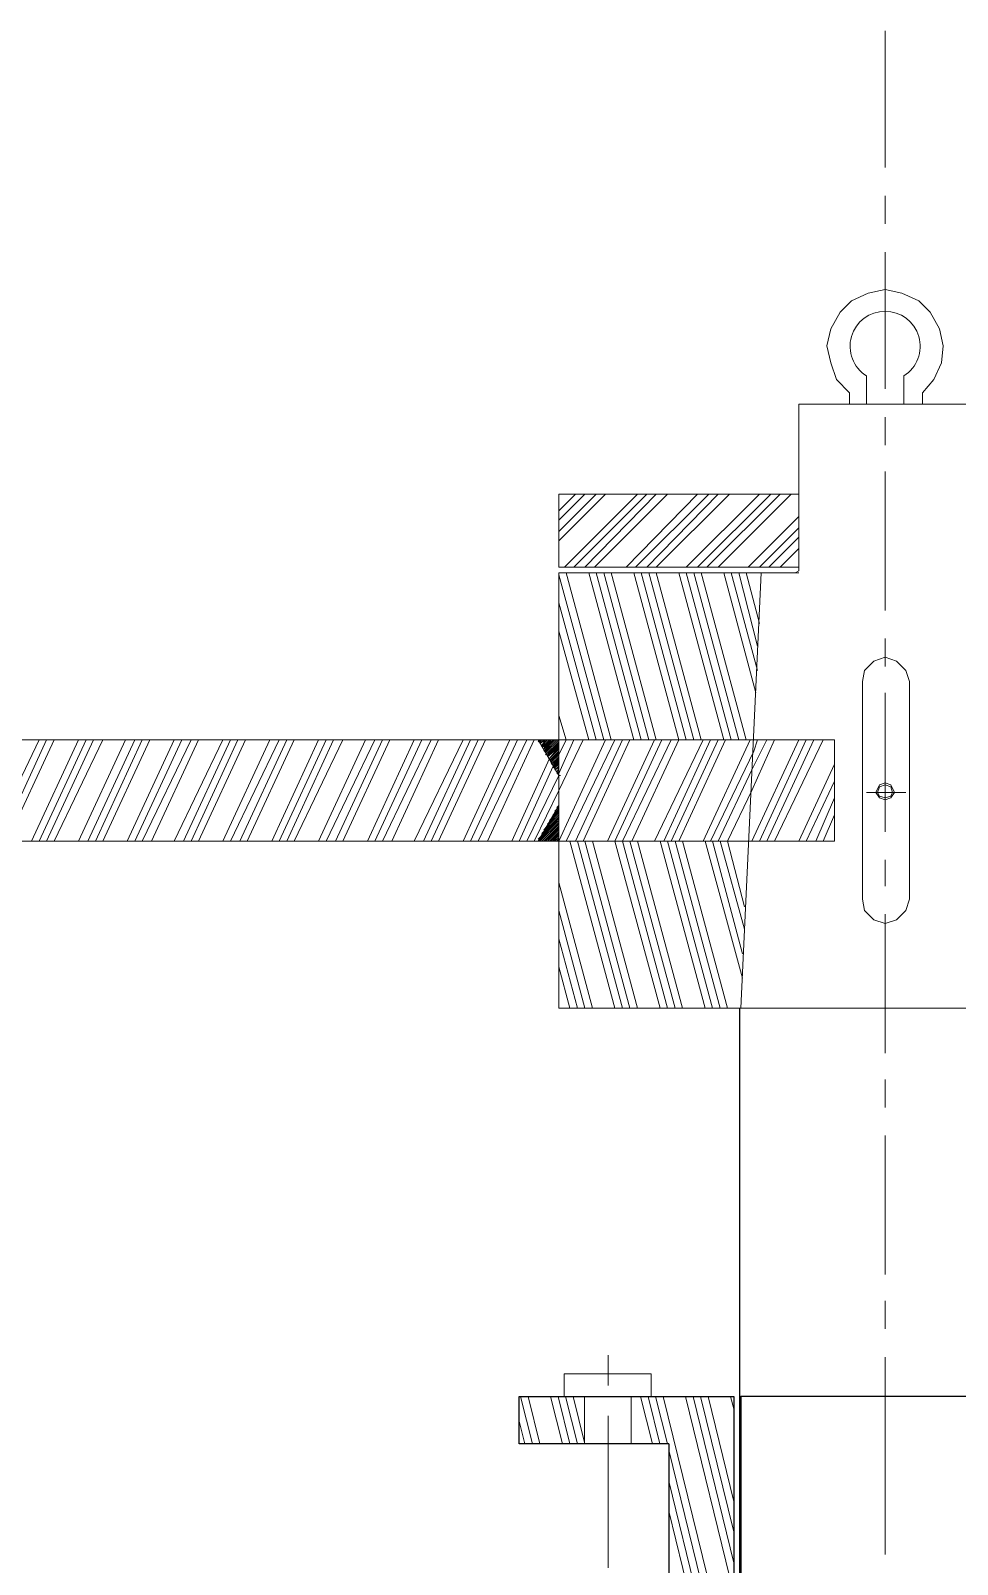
# Model space of a CAD drawing. Header units: inches. Extents: x 12838 to 25100, y 14333 to 18831.
# Drawn here: x 24513.8 to 24766.4, y 18413.1 to 18831 of the extents above; entities that cross this region are included whole.
import ezdxf

# ---------------------------------------------------------------- set-up
doc = ezdxf.new("R2010")
doc.units = ezdxf.units.IN
doc.header["$MEASUREMENT"] = 0
for name, color, linetype in [('1', 50, 'Continuous'), ('PDF5_Geometry', 7, 'Continuous'), ('PDF6_Geometry', 7, 'Continuous'), ('wl 2', 255, 'Continuous')]:
    doc.layers.add(name, color=color, linetype=linetype)

# ---------------------------------------------------------------- blocks, each defined once
blk = doc.blocks.new('r')
at = {"layer": '1'}
for p, q in [((36.60065, 72.12158), (36.60065, 72.13308)), ((36.60065, 72.13308), (36.65262, 72.13308)), ((36.65262, 72.13308), (36.65262, 72.07691)), ((36.65429, 72.13316), (36.65429, 71.83091)), ((36.65429, 72.13316), (36.72429, 72.13316)), ((36.63686, 72.12158), (36.60065, 72.12158)), ((36.63686, 72.12158), (36.63686, 72.07691))]:
    blk.add_line(p, q, dxfattribs=at)
at = {"layer": 'PDF5_Geometry', "lineweight": 18}
for p, q in [((36.62216, 72.13575), (36.62216, 72.14308)), ((36.61156, 72.13308), (36.61156, 72.13858)), ((36.61156, 72.13858), (36.63262, 72.13858)), ((36.63262, 72.13858), (36.63262, 72.13308)), ((36.60383, 72.12158), (36.60095, 72.13308)), ((36.60565, 72.12158), (36.60277, 72.13308)), ((36.6111, 72.12158), (36.60822, 72.13308)), ((36.61292, 72.12158), (36.61004, 72.13308)), ((36.61474, 72.12158), (36.61186, 72.13308)), ((36.61641, 72.12191), (36.61368, 72.13308)), ((36.61641, 72.12158), (36.61641, 72.13308)), ((36.62777, 72.12158), (36.62777, 72.13308)), ((36.63292, 72.12158), (36.63004, 72.13308)), ((36.63474, 72.12158), (36.63186, 72.13308)), ((36.63656, 72.12158), (36.63368, 72.13308)), ((36.64929, 72.07691), (36.6355, 72.13308)), ((36.65262, 72.08525), (36.64095, 72.13308)), ((36.65262, 72.09275), (36.64277, 72.13308)), ((36.65262, 72.10025), (36.64459, 72.13308)), ((36.65262, 72.10758), (36.64641, 72.13308)), ((36.65262, 72.13008), (36.65186, 72.13308)), ((36.68929, 72.09475), (36.68929, 72.13158)), ((36.60201, 72.12158), (36.60065, 72.12708)), ((36.62216, 72.09158), (36.62216, 72.12841)), ((36.64747, 72.07691), (36.63686, 72.12008)), ((36.64565, 72.07691), (36.63686, 72.11258)), ((36.64383, 72.07691), (36.63686, 72.10525))]:
    blk.add_line(p, q, dxfattribs=at)

msp = doc.modelspace()

# ---------------------------------------------------------------- linework, layer by layer
at = {"layer": '1', "linetype": 'ByBlock'}
msp.add_line((24707.16531, 14440.94844), (24707.16531, 18564.65507), dxfattribs=at)
at = {"layer": 'PDF6_Geometry', "linetype": 'ByBlock', "lineweight": 18}
for points in [[(24746.74416, 18831.04888), (24746.74416, 18793.72307)], [(24746.74416, 18786.05338), (24746.74416, 18778.38369)], [(24746.74416, 18770.714), (24746.74416, 18733.38819)], [(24756.97041, 18729.29769), (24756.97041, 18732.36557), (24760.03828, 18735.94475), (24762.08353, 18740.54657), (24762.59484, 18745.14838), (24761.57222, 18749.75019), (24759.01566, 18754.352), (24755.94778, 18757.41988), (24751.34597, 18759.46513), (24746.74416, 18760.48775), (24742.14234, 18759.46513), (24737.54053, 18757.41988), (24734.47266, 18754.352), (24731.91609, 18749.75019), (24730.89347, 18745.14838), (24731.91609, 18740.54657), (24733.45003, 18735.94475), (24737.02922, 18732.36557), (24737.02922, 18729.29769)], [(24723.22378, 18704.75469), (24657.77578, 18704.75469), (24657.77578, 18684.8135), (24723.22378, 18684.8135), (24723.22378, 18729.29769), (24770.26453, 18729.29769), (24770.26453, 18684.8135), (24835.71253, 18684.8135), (24835.71253, 18704.75469)], [(24746.74416, 18725.7185), (24746.74416, 18718.04882)], [(24746.74416, 18710.89044), (24746.74416, 18673.05332)], [(24657.77578, 18700.15288), (24662.37759, 18704.75469)], [(24657.77578, 18697.59632), (24664.93416, 18704.75469)], [(24657.77578, 18694.52844), (24668.00203, 18704.75469)], [(24657.77578, 18691.97188), (24670.55859, 18704.75469)], [(24659.30972, 18684.8135), (24679.25091, 18704.75469)], [(24661.86628, 18684.8135), (24681.80747, 18704.75469)], [(24664.93416, 18684.8135), (24684.36403, 18704.75469)], [(24667.49072, 18684.8135), (24687.43191, 18704.75469)], [(24676.18303, 18684.8135), (24695.61291, 18704.75469)], [(24678.73959, 18684.8135), (24698.68078, 18704.75469)], [(24681.80747, 18684.8135), (24701.23734, 18704.75469)], [(24684.36403, 18684.8135), (24704.30522, 18704.75469)], [(24692.54503, 18684.8135), (24712.48622, 18704.75469)], [(24695.61291, 18684.8135), (24715.55409, 18704.75469)], [(24698.16947, 18684.8135), (24718.11066, 18704.75469)], [(24701.23734, 18684.8135), (24721.17853, 18704.75469)], [(24709.41834, 18684.8135), (24723.22378, 18698.61894)], [(24712.48622, 18684.8135), (24723.22378, 18695.55107)], [(24715.04278, 18684.8135), (24723.22378, 18692.9945)], [(24718.11066, 18684.8135), (24723.22378, 18689.92663)], [(24722.20116, 18683.27957), (24723.22378, 18683.79088), (24723.22378, 18684.8135)], [(24835.71253, 18564.65507), (24657.77578, 18564.65507), (24657.77578, 18683.27957), (24723.22378, 18683.27957)], [(24712.99753, 18683.27957), (24707.37309, 18564.65507), (24657.77578, 18564.65507), (24657.77578, 18683.27957), (24723.22378, 18683.27957)], [(24670.04728, 18637.77275), (24657.77578, 18682.76825)], [(24672.09253, 18637.77275), (24659.82103, 18683.27957)], [(24678.22828, 18637.77275), (24665.95678, 18683.27957)], [(24680.27353, 18637.77275), (24668.00203, 18683.27957)], [(24682.31878, 18637.77275), (24670.04728, 18683.27957)], [(24684.36403, 18637.77275), (24672.09253, 18683.27957)], [(24677.71697, 18610.16188), (24690.49978, 18637.77275), (24678.22828, 18683.27957)], [(24692.54503, 18637.77275), (24680.27353, 18683.27957)], [(24694.59028, 18637.77275), (24682.31878, 18683.27957)], [(24696.63553, 18637.77275), (24684.36403, 18683.27957)], [(24702.77128, 18637.77275), (24690.49978, 18683.27957)], [(24704.81653, 18637.77275), (24692.54503, 18683.27957)], [(24706.86178, 18637.77275), (24694.59028, 18683.27957)], [(24708.90703, 18637.77275), (24696.63553, 18683.27957)], [(24711.46359, 18650.55557), (24702.77128, 18683.27957)], [(24711.97491, 18656.69132), (24704.81653, 18683.27957)], [(24711.97491, 18663.33838), (24706.86178, 18683.27957)], [(24712.48622, 18669.47413), (24708.90703, 18683.27957)], [(24668.00203, 18637.77275), (24657.77578, 18675.09857)], [(24665.95678, 18637.77275), (24657.77578, 18667.42888)], [(24746.74416, 18665.38363), (24746.74416, 18657.71394)], [(24746.74416, 18650.55557), (24746.74416, 18612.71844)], [(24657.77578, 18633.68225), (24659.82103, 18637.77275), (24657.77578, 18644.41982)], [(24502.84809, 18610.16188), (24516.14222, 18637.77275)], [(24505.40466, 18610.16188), (24518.18747, 18637.77275)], [(24507.44991, 18610.16188), (24520.23272, 18637.77275)], [(24514.09697, 18610.16188), (24526.87978, 18637.77275)], [(24516.14222, 18610.16188), (24528.92503, 18637.77275)], [(24518.18747, 18610.16188), (24530.97028, 18637.77275)], [(24520.23272, 18610.16188), (24533.52684, 18637.77275)], [(24526.87978, 18610.16188), (24539.66259, 18637.77275)], [(24529.43634, 18610.16188), (24542.21916, 18637.77275)], [(24531.48159, 18610.16188), (24544.26441, 18637.77275)], [(24533.52684, 18610.16188), (24546.30966, 18637.77275)], [(24540.17391, 18610.16188), (24552.95672, 18637.77275)], [(24542.21916, 18610.16188), (24555.00197, 18637.77275)], [(24544.26441, 18610.16188), (24557.55853, 18637.77275)], [(24546.82097, 18610.16188), (24559.60378, 18637.77275)], [(24552.95672, 18610.16188), (24566.25084, 18637.77275)], [(24555.51328, 18610.16188), (24568.29609, 18637.77275)], [(24557.55853, 18610.16188), (24570.34134, 18637.77275)], [(24559.60378, 18610.16188), (24572.38659, 18637.77275)], [(24566.25084, 18610.16188), (24579.03366, 18637.77275)], [(24568.29609, 18610.16188), (24581.59022, 18637.77275)], [(24570.85266, 18610.16188), (24583.63547, 18637.77275)], [(24572.89791, 18610.16188), (24585.68072, 18637.77275)], [(24579.54497, 18610.16188), (24592.32778, 18637.77275)], [(24581.59022, 18610.16188), (24594.37303, 18637.77275)], [(24583.63547, 18610.16188), (24596.41828, 18637.77275)], [(24585.68072, 18610.16188), (24598.97484, 18637.77275)], [(24592.32778, 18610.16188), (24605.11059, 18637.77275)], [(24594.37303, 18610.16188), (24607.66716, 18637.77275)], [(24596.92959, 18610.16188), (24609.71241, 18637.77275)], [(24598.97484, 18610.16188), (24611.75766, 18637.77275)], [(24605.62191, 18610.16188), (24618.40472, 18637.77275)], [(24607.66716, 18610.16188), (24620.44997, 18637.77275)], [(24609.71241, 18610.16188), (24623.00653, 18637.77275)], [(24612.26897, 18610.16188), (24625.05178, 18637.77275)], [(24618.40472, 18610.16188), (24631.69884, 18637.77275)], [(24620.96128, 18610.16188), (24633.74409, 18637.77275)], [(24623.00653, 18610.16188), (24635.78934, 18637.77275)], [(24625.05178, 18610.16188), (24637.83459, 18637.77275)], [(24631.69884, 18610.16188), (24644.48166, 18637.77275)], [(24633.74409, 18610.16188), (24646.52691, 18637.77275)], [(24635.78934, 18610.16188), (24649.08347, 18637.77275)], [(24638.34591, 18610.16188), (24651.12872, 18637.77275)], [(24651.12872, 18610.16188), (24657.77578, 18623.96732), (24664.42284, 18637.77275)], [(24658.28709, 18628.05782), (24657.77578, 18628.05782), (24652.15134, 18637.77275), (24652.66266, 18637.77275), (24652.15134, 18637.26144), (24652.66266, 18637.77275), (24652.66266, 18637.26144), (24653.17397, 18637.77275), (24652.66266, 18637.26144), (24653.17397, 18637.77275)], [(24654.19659, 18637.77275), (24653.17397, 18636.23882), (24654.70791, 18637.77275), (24653.17397, 18636.23882), (24654.70791, 18637.77275), (24653.17397, 18636.23882)], [(24653.17397, 18635.7275), (24655.21922, 18637.77275), (24653.17397, 18635.7275), (24655.21922, 18637.77275), (24653.17397, 18635.7275), (24655.73053, 18637.77275), (24653.68528, 18635.7275)], [(24655.73053, 18637.77275), (24653.68528, 18635.21619), (24656.24184, 18637.77275), (24653.68528, 18635.21619), (24656.24184, 18637.77275), (24653.68528, 18635.21619), (24656.75316, 18637.77275), (24653.68528, 18634.70488), (24656.75316, 18637.77275), (24653.68528, 18634.70488)], [(24654.19659, 18634.70488), (24657.26447, 18637.77275), (24654.19659, 18634.70488), (24657.26447, 18637.77275)], [(24654.19659, 18634.19357), (24657.77578, 18637.77275), (24654.19659, 18634.19357), (24657.77578, 18637.77275), (24654.19659, 18634.19357), (24657.77578, 18637.77275)], [(24654.19659, 18633.68225), (24657.77578, 18637.26144), (24654.19659, 18633.68225)], [(24657.77578, 18637.26144), (24654.70791, 18633.68225), (24657.77578, 18636.75013), (24654.70791, 18633.68225), (24657.77578, 18636.75013), (24654.70791, 18633.17094), (24657.77578, 18636.23882), (24654.70791, 18633.17094), (24657.77578, 18636.23882), (24654.70791, 18633.17094), (24657.77578, 18635.7275), (24655.21922, 18632.65963), (24657.77578, 18635.7275)], [(24657.26447, 18610.16188), (24657.77578, 18610.67319), (24657.26447, 18610.16188), (24657.77578, 18610.67319), (24657.77578, 18610.16188), (24670.55859, 18637.77275)], [(24657.77578, 18628.56913), (24661.86628, 18637.77275)], [(24659.82103, 18610.16188), (24673.11516, 18637.77275)], [(24662.37759, 18610.16188), (24675.16041, 18637.77275)], [(24664.42284, 18610.16188), (24677.20566, 18637.77275)], [(24671.06991, 18610.16188), (24683.85272, 18637.77275)], [(24685.38666, 18564.65507), (24673.11516, 18610.16188), (24685.89797, 18637.77275)], [(24687.43191, 18564.65507), (24675.16041, 18610.16188), (24688.45453, 18637.77275)], [(24683.85272, 18610.16188), (24697.14684, 18637.77275)], [(24686.40928, 18610.16188), (24699.19209, 18637.77275)], [(24688.45453, 18610.16188), (24701.23734, 18637.77275)], [(24690.49978, 18610.16188), (24703.28259, 18637.77275)], [(24697.14684, 18610.16188), (24709.92966, 18637.77275)], [(24699.19209, 18610.16188), (24710.95228, 18634.70488), (24711.97491, 18637.77275)], [(24701.23734, 18610.16188), (24710.44097, 18629.59175), (24714.53147, 18637.77275)], [(24708.39572, 18592.26594), (24703.79391, 18610.16188), (24710.44097, 18623.96732), (24716.57672, 18637.77275)], [(24710.44097, 18610.16188), (24723.22378, 18637.77275)], [(24712.48622, 18610.16188), (24725.26903, 18637.77275)], [(24714.53147, 18610.16188), (24727.31428, 18637.77275)], [(24716.57672, 18610.16188), (24729.87084, 18637.77275)], [(24644.99297, 18610.16188), (24655.21922, 18632.65963)], [(24647.03822, 18610.16188), (24656.24184, 18630.61438)], [(24655.73053, 18632.14832), (24657.77578, 18634.19357), (24655.73053, 18632.14832)], [(24657.77578, 18634.19357), (24655.73053, 18631.637), (24657.77578, 18633.68225), (24655.73053, 18631.637), (24657.77578, 18633.68225), (24655.73053, 18631.637)], [(24655.73053, 18631.12569), (24657.77578, 18633.17094), (24655.73053, 18631.12569), (24657.77578, 18633.17094), (24656.24184, 18631.12569), (24657.77578, 18632.65963), (24656.24184, 18631.12569)], [(24657.77578, 18632.65963), (24656.24184, 18630.61438), (24657.77578, 18632.14832), (24656.24184, 18630.61438), (24657.77578, 18632.14832), (24656.24184, 18630.61438), (24657.77578, 18631.637), (24656.24184, 18630.10307)], [(24656.75316, 18630.10307), (24657.77578, 18631.637), (24656.75316, 18630.10307), (24657.77578, 18631.12569), (24656.75316, 18630.10307), (24657.77578, 18631.12569)], [(24656.75316, 18629.59175), (24657.77578, 18630.61438), (24656.75316, 18629.59175), (24657.77578, 18630.61438), (24656.75316, 18629.59175), (24657.77578, 18630.10307), (24657.26447, 18629.08044), (24657.77578, 18630.10307), (24657.26447, 18629.08044), (24657.77578, 18629.59175), (24657.26447, 18629.08044), (24657.77578, 18629.59175)], [(24723.22378, 18610.16188), (24732.93872, 18631.12569)], [(24649.08347, 18610.16188), (24657.77578, 18628.05782)], [(24657.77578, 18628.56913), (24657.77578, 18628.05782), (24657.77578, 18628.56913)], [(24725.26903, 18610.16188), (24732.93872, 18626.52388)], [(24727.82559, 18610.16188), (24732.93872, 18621.92207)], [(24741.63103, 18623.456), (24752.36859, 18623.456)], [(24652.15134, 18610.67319), (24657.77578, 18615.78632), (24652.15134, 18610.16188), (24657.77578, 18615.78632), (24652.15134, 18610.16188), (24657.77578, 18619.87682)], [(24655.21922, 18615.78632), (24657.77578, 18618.34288), (24655.21922, 18615.275), (24657.77578, 18617.83157), (24654.70791, 18614.76369), (24657.77578, 18617.83157)], [(24655.73053, 18616.29763), (24657.77578, 18618.34288), (24655.73053, 18616.29763)], [(24656.75316, 18617.83157), (24657.77578, 18618.85419), (24656.24184, 18617.32025), (24657.77578, 18618.85419), (24656.24184, 18616.80894)], [(24657.26447, 18619.3655), (24657.77578, 18619.87682), (24657.77578, 18619.3655), (24656.75316, 18618.34288), (24657.77578, 18619.3655), (24657.26447, 18618.85419)], [(24653.17397, 18612.20713), (24657.77578, 18616.80894), (24653.17397, 18611.69582), (24657.77578, 18616.29763), (24652.66266, 18611.1845)], [(24652.66266, 18610.67319), (24657.77578, 18616.29763)], [(24653.17397, 18610.16188), (24657.77578, 18614.76369), (24653.17397, 18610.16188), (24657.77578, 18614.76369)], [(24654.70791, 18614.25238), (24657.77578, 18617.32025), (24654.19659, 18613.74107), (24657.77578, 18617.32025), (24653.68528, 18613.22975)], [(24653.68528, 18612.71844), (24657.77578, 18616.80894), (24653.68528, 18612.71844)], [(24654.19659, 18610.16188), (24657.77578, 18613.74107), (24654.19659, 18610.16188), (24657.77578, 18613.74107), (24654.70791, 18610.16188), (24657.77578, 18613.22975), (24654.70791, 18610.16188), (24657.77578, 18613.22975)], [(24729.87084, 18610.16188), (24732.93872, 18617.32025)], [(24655.73053, 18610.16188), (24657.77578, 18612.20713), (24655.73053, 18610.16188), (24657.77578, 18612.20713), (24656.24184, 18610.16188), (24657.77578, 18611.69582), (24656.24184, 18610.16188), (24657.77578, 18611.69582)], [(24673.11516, 18564.65507), (24660.84366, 18610.16188)], [(24675.16041, 18564.65507), (24662.88891, 18610.16188)], [(24677.20566, 18564.65507), (24664.93416, 18610.16188)], [(24679.25091, 18564.65507), (24666.97941, 18610.16188)], [(24689.47716, 18564.65507), (24677.20566, 18610.16188)], [(24691.52241, 18564.65507), (24679.25091, 18610.16188)], [(24697.65816, 18564.65507), (24685.38666, 18610.16188)], [(24699.70341, 18564.65507), (24687.43191, 18610.16188)], [(24701.74866, 18564.65507), (24689.47716, 18610.16188)], [(24703.79391, 18564.65507), (24691.52241, 18610.16188)], [(24707.88441, 18572.83607), (24697.65816, 18610.16188)], [(24707.88441, 18579.48313), (24699.70341, 18610.16188)], [(24708.39572, 18586.13019), (24701.74866, 18610.16188)], [(24746.74416, 18605.04875), (24746.74416, 18597.89038)], [(24666.97941, 18564.65507), (24657.77578, 18598.913)], [(24664.93416, 18564.65507), (24657.77578, 18591.24332)], [(24746.74416, 18590.22069), (24746.74416, 18552.38357)], [(24662.88891, 18564.65507), (24657.77578, 18583.57363)], [(24660.84366, 18564.65507), (24657.77578, 18575.90394)], [(24707.37309, 18564.65507), (24657.77578, 18564.65507)], [(24746.74416, 18545.22519), (24746.74416, 18537.5555)], [(24746.74416, 18529.88582), (24746.74416, 18492.04869)], [(24746.74416, 18484.89032), (24746.74416, 18477.22063)], [(24746.74416, 18469.55094), (24746.74416, 18432.22513)], [(24746.74416, 18424.55544), (24746.74416, 18416.88575)]]:
    msp.add_lwpolyline(points, dxfattribs=at)
msp.add_lwpolyline([(24741.63103, 18729.29769), (24741.63103, 18736.96738, -3.443355565), (24751.85728, 18736.96738), (24751.85728, 18729.29769)], format="xyb", dxfattribs=at)
for points in [[(24740.60841, 18653.62344), (24740.60841, 18594.31119), (24741.11972, 18591.24332), (24743.67628, 18588.68675), (24746.74416, 18587.66413), (24749.81203, 18588.68675), (24752.36859, 18591.24332), (24753.39122, 18594.31119), (24753.39122, 18653.62344), (24752.36859, 18656.69132), (24749.81203, 18659.24788), (24746.74416, 18660.2705), (24743.67628, 18659.24788), (24741.11972, 18656.69132)], [(24732.93872, 18610.16188), (24154.64428, 18610.16188), (24154.64428, 18637.77275), (24732.93872, 18637.77275)], [(24652.66266, 18636.75013), (24653.68528, 18637.77275), (24652.66266, 18636.75013), (24653.68528, 18637.77275), (24652.66266, 18636.75013), (24654.19659, 18637.77275)], [(24655.21922, 18632.65963), (24657.77578, 18635.21619), (24655.21922, 18632.65963), (24657.77578, 18635.21619)], [(24655.21922, 18632.14832), (24657.77578, 18634.70488), (24655.21922, 18632.14832), (24657.77578, 18634.70488)], [(24657.26447, 18628.56913), (24657.77578, 18629.08044), (24657.26447, 18628.56913), (24657.77578, 18629.08044)], [(24749.30072, 18623.456), (24748.27809, 18625.50125), (24746.74416, 18626.01257), (24745.21022, 18625.50125), (24744.18759, 18623.456), (24745.21022, 18621.92207), (24746.74416, 18621.41075), (24748.27809, 18621.92207)], [(24748.78941, 18623.456), (24748.27809, 18624.98994), (24746.74416, 18625.50125), (24745.21022, 18624.98994), (24744.69891, 18623.456), (24745.21022, 18622.43338), (24746.74416, 18621.92207), (24748.27809, 18622.43338)], [(24652.66266, 18610.16188), (24657.77578, 18615.275), (24652.66266, 18610.16188), (24657.77578, 18615.275)], [(24653.68528, 18610.16188), (24657.77578, 18614.25238), (24653.68528, 18610.16188), (24657.77578, 18614.25238)], [(24655.21922, 18610.16188), (24657.77578, 18612.71844), (24655.21922, 18610.16188), (24657.77578, 18612.71844)], [(24656.75316, 18610.16188), (24657.77578, 18611.1845), (24656.75316, 18610.16188), (24657.77578, 18611.1845)]]:
    msp.add_lwpolyline(points, close=True, dxfattribs=at)

# ---------------------------------------------------------------- block references
at = {"layer": 'wl 2', "color": 253, "linetype": 'ByBlock', "true_color": 0x9898cc, "xscale": 1125, "yscale": 1125, "zscale": 1125}
msp.add_blockref('r', (-16528.70173, -62690.89526), dxfattribs=at)

doc.saveas('drawing.dxf')
